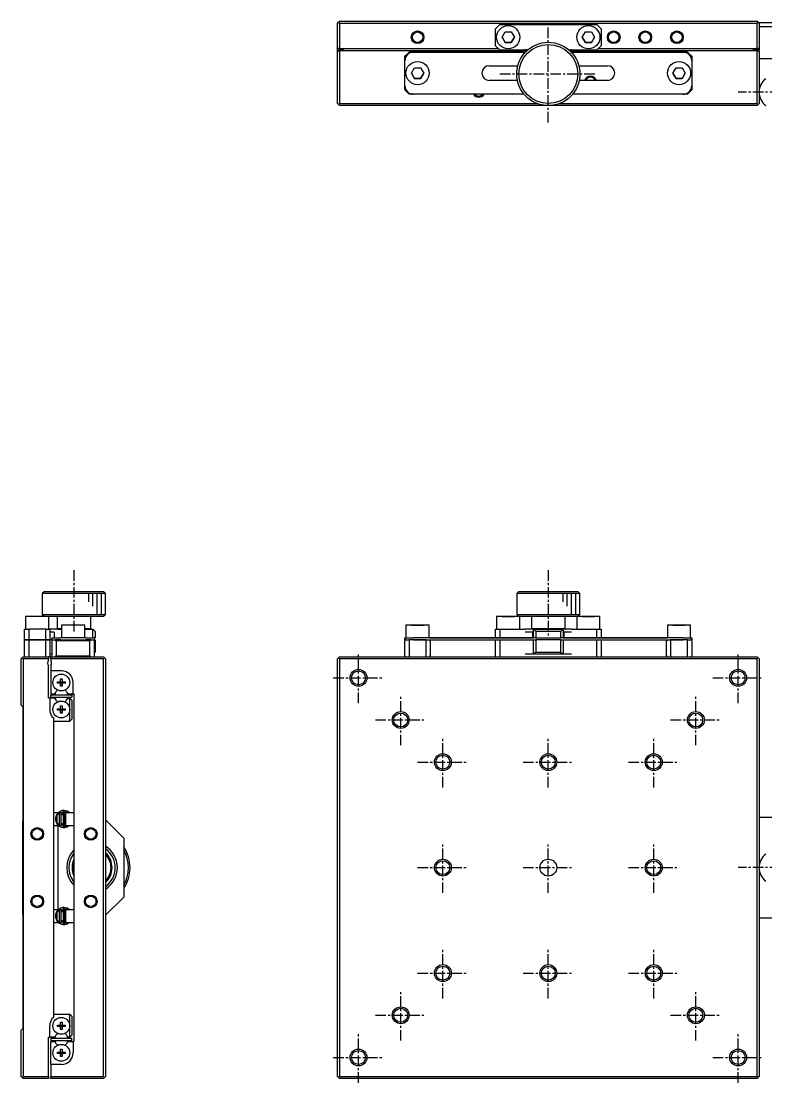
# Model space of a CAD drawing. Extents: x 10 to 360, y 10 to 244.
# Drawn here: x 63.5 to 151.8, y 118.6 to 244.4 of the extents above; entities that cross this region are included whole.
import ezdxf

# ---------------------------------------------------------------- set-up
doc = ezdxf.new("R2010")
doc.units = 0
doc.linetypes.add('CENTER', pattern=[2, 1.25, -0.25, 0.25, -0.25])
doc.layers.get('0').update_dxf_attribs({"linetype": 'CONTINUOUS'})
doc.layers.add('CENTER', color=1, linetype='CENTER')

msp = doc.modelspace()

# ---------------------------------------------------------------- linework, layer by layer
at = {"color": 7, "linetype": 'CONTINUOUS'}
for p, q in [((101.047465, 244.2), (101.172465, 244.325)), ((101.047465, 241.2), (101.047465, 244.2)), ((101.172465, 244.325), (101.297465, 244.45)), ((101.172465, 244.325), (101.297465, 244.2)), ((101.297465, 244.45), (150.797465, 244.45)), ((101.297465, 244.2), (101.297465, 241.2)), ((150.797465, 244.2), (101.297465, 244.2)), ((150.797465, 244.45), (150.922465, 244.325)), ((150.797465, 244.2), (150.922465, 244.325)), ((150.797465, 241.2), (150.797465, 244.2)), ((150.922465, 244.325), (151.047465, 244.2)), ((151.047465, 244.3), (165.797465, 244.3)), ((151.047465, 244.2), (151.047465, 244.3)), ((151.047465, 244.2), (151.047465, 241.2)), ((120.297465, 244.05), (119.797465, 243.55)), ((119.797465, 241.55), (119.797465, 243.55)), ((120.297465, 244.05), (131.797465, 244.05)), ((120.575777, 242.55), (120.936621, 243.175)), ((120.936621, 243.175), (121.658309, 243.175)), ((121.658309, 243.175), (122.019153, 242.55)), ((130.075777, 242.55), (130.436621, 243.175)), ((130.436621, 243.175), (131.158309, 243.175)), ((131.158309, 243.175), (131.519153, 242.55)), ((132.297465, 243.55), (131.797465, 244.05)), ((132.297465, 243.55), (132.297465, 241.55)), ((165.797465, 243.8), (151.047465, 243.8)), ((120.936621, 241.925), (120.575777, 242.55)), ((120.575777, 242.55), (120.936621, 241.925)), ((121.658309, 241.925), (120.936621, 241.925)), ((120.936621, 241.925), (121.658309, 241.925)), ((122.019153, 242.55), (121.658309, 241.925)), ((121.658309, 241.925), (122.019153, 242.55)), ((130.436621, 241.925), (130.075777, 242.55)), ((130.075777, 242.55), (130.436621, 241.925)), ((131.158309, 241.925), (130.436621, 241.925)), ((130.436621, 241.925), (131.158309, 241.925)), ((131.519153, 242.55), (131.158309, 241.925)), ((131.158309, 241.925), (131.519153, 242.55)), ((101.297465, 241.2), (101.047465, 241.2)), ((101.047465, 241.075), (101.047465, 241.2)), ((101.047465, 241.075), (101.747465, 241.075)), ((101.047465, 240.95), (101.047465, 241.075)), ((101.047465, 234.7), (101.047465, 240.95)), ((101.047465, 240.95), (101.297465, 240.95)), ((101.297465, 241.2), (120.147465, 241.2)), ((101.297465, 240.95), (101.297465, 234.7)), ((123.497955, 240.95), (101.297465, 240.95)), ((101.747465, 240.95), (101.747465, 241.075)), ((109.147465, 240.4), (109.047465, 240.3)), ((109.047465, 240.3), (109.147465, 240.4)), ((109.147465, 240.4), (109.547465, 240.8)), ((109.547465, 240.8), (109.147465, 240.4)), ((109.147465, 240.4), (109.147465, 240.23589)), ((109.547465, 240.8), (110.047465, 240.8)), ((110.047465, 240.8), (109.547465, 240.8)), ((110.047465, 240.8), (123.345151, 240.8)), ((111.547465, 240.8), (110.047465, 240.8)), ((123.345151, 240.8), (111.547465, 240.8)), ((119.797465, 241.55), (120.297465, 241.05)), ((120.297465, 241.05), (123.297465, 241.05)), ((150.797465, 240.95), (128.596974, 240.95)), ((128.749779, 240.8), (142.047465, 240.8)), ((140.547465, 240.8), (128.749779, 240.8)), ((128.797465, 241.05), (131.797465, 241.05)), ((131.797465, 241.05), (132.297465, 241.55)), ((131.947465, 241.2), (150.797465, 241.2)), ((142.047465, 240.8), (140.547465, 240.8)), ((142.047465, 240.8), (142.547465, 240.8)), ((142.547465, 240.8), (142.047465, 240.8)), ((142.547465, 240.8), (142.947465, 240.4)), ((142.947465, 240.4), (142.547465, 240.8)), ((142.947465, 240.23589), (142.947465, 240.4)), ((143.047465, 240.3), (142.947465, 240.4)), ((142.947465, 240.4), (143.047465, 240.3)), ((151.047465, 241.075), (150.347465, 241.075)), ((150.347465, 240.95), (150.347465, 241.075)), ((151.047465, 241.2), (150.797465, 241.2)), ((150.797465, 234.7), (150.797465, 240.95)), ((150.797465, 240.95), (151.047465, 240.95)), ((151.047465, 241.2), (151.047465, 241.075)), ((151.047465, 240.95), (151.047465, 241.075)), ((151.047465, 240.95), (151.047465, 234.7)), ((109.047465, 239.8), (109.047465, 240.3)), ((109.047465, 236.8), (109.047465, 239.8)), ((119.047465, 239.175), (122.426432, 239.175)), ((129.668497, 239.175), (133.047465, 239.175)), ((143.047465, 240.3), (143.047465, 239.8)), ((143.047465, 239.8), (143.047465, 236.8)), ((151.047465, 240.05), (160.297465, 240.05)), ((109.825777, 238.3), (110.186621, 238.925)), ((110.186621, 237.675), (109.825777, 238.3)), ((109.825777, 238.3), (110.186621, 237.675)), ((110.186621, 238.925), (110.908309, 238.925)), ((110.908309, 238.925), (111.269153, 238.3)), ((111.269153, 238.3), (110.908309, 237.675)), ((110.908309, 237.675), (111.269153, 238.3)), ((140.825777, 238.3), (141.186621, 238.925)), ((141.186621, 237.675), (140.825777, 238.3)), ((140.825777, 238.3), (141.186621, 237.675)), ((141.186621, 238.925), (141.908309, 238.925)), ((141.908309, 238.925), (142.269153, 238.3)), ((142.269153, 238.3), (141.908309, 237.675)), ((141.908309, 237.675), (142.269153, 238.3)), ((109.047465, 236.3), (109.047465, 236.8)), ((110.908309, 237.675), (110.186621, 237.675)), ((110.186621, 237.675), (110.908309, 237.675)), ((122.378422, 237.425), (119.047465, 237.425)), ((122.378422, 237.425), (119.047465, 237.425)), ((133.047465, 237.425), (129.716508, 237.425)), ((133.047465, 237.425), (129.716508, 237.425)), ((141.908309, 237.675), (141.186621, 237.675)), ((141.186621, 237.675), (141.908309, 237.675)), ((143.047465, 236.8), (143.047465, 236.3)), ((109.147465, 236.2), (109.047465, 236.3)), ((109.147465, 236.36411), (109.147465, 236.2)), ((109.147465, 236.2), (109.547465, 235.8)), ((110.047465, 235.8), (109.547465, 235.8)), ((123.166059, 235.8), (110.047465, 235.8)), ((142.047465, 235.8), (128.928871, 235.8)), ((142.547465, 235.8), (142.047465, 235.8)), ((142.547465, 235.8), (142.947465, 236.2)), ((142.947465, 236.2), (142.947465, 236.36411)), ((143.047465, 236.3), (142.947465, 236.2)), ((101.172465, 234.575), (101.047465, 234.7)), ((101.297465, 234.7), (101.172465, 234.575)), ((101.297465, 234.45), (101.172465, 234.575)), ((101.297465, 234.7), (124.701174, 234.7)), ((126.047465, 234.45), (101.297465, 234.45)), ((150.797465, 234.45), (126.047465, 234.45)), ((127.393756, 234.7), (150.797465, 234.7)), ((150.922465, 234.575), (150.797465, 234.7)), ((150.922465, 234.575), (150.797465, 234.45)), ((151.047465, 234.7), (150.922465, 234.575)), ((66.3, 176.875), (66.05, 176.625)), ((66.05, 176.625), (66.05, 174.125)), ((73.549782, 176.625), (66.05, 176.625)), ((66.3, 176.875), (73.299796, 176.875)), ((73.55, 176.625), (73.3, 176.875)), ((73.55, 174.125), (73.55, 176.625)), ((122.547465, 176.875), (122.297465, 176.625)), ((126.006991, 176.625), (122.297465, 176.625)), ((122.297465, 176.625), (122.297465, 174.125)), ((122.547465, 176.875), (126.009689, 176.875)), ((129.797465, 176.625), (126.006991, 176.625)), ((126.009689, 176.875), (129.547465, 176.875)), ((129.797465, 176.625), (129.547465, 176.875)), ((129.797465, 174.125), (129.797465, 176.625)), ((66.825, 173.875), (64.075, 173.875)), ((64.075, 173.875), (64.075, 172.375)), ((66.05, 174.125), (73.55, 174.125)), ((66.05, 174.125), (66.3, 173.875)), ((73.3, 173.875), (66.825, 173.875)), ((67.8, 173.875), (66.825, 173.875)), ((66.825, 172.375), (66.825, 173.875)), ((71.8, 173.875), (67.8, 173.875)), ((71.8, 173.875), (67.8, 173.875)), ((67.8, 173.875), (67.8, 172.475)), ((73.3, 173.875), (71.8, 173.875)), ((71.8, 172.475), (71.8, 173.875)), ((73.3, 173.875), (73.55, 174.125)), ((121.297465, 173.875), (119.922465, 173.875)), ((122.547465, 173.875), (119.922465, 173.875)), ((119.922465, 173.875), (119.922465, 172.375)), ((120.936621, 173.875), (120.575777, 173.875)), ((120.575777, 173.875), (120.936621, 173.875)), ((121.658309, 173.875), (120.936621, 173.875)), ((120.936621, 173.875), (121.658309, 173.875)), ((122.547465, 173.875), (121.297465, 173.875)), ((122.019153, 173.875), (121.658309, 173.875)), ((121.658309, 173.875), (122.019153, 173.875)), ((122.297465, 174.125), (129.797465, 174.125)), ((122.297465, 174.125), (122.547465, 173.875)), ((129.547465, 173.875), (122.547465, 173.875)), ((122.672465, 172.375), (122.672465, 173.875)), ((124.047465, 173.875), (124.047465, 172.475)), ((128.047465, 172.475), (128.047465, 173.875)), ((129.422465, 173.875), (129.422465, 172.375)), ((129.547465, 173.875), (129.797465, 174.125)), ((130.797465, 173.875), (129.547465, 173.875)), ((132.172465, 173.875), (129.547465, 173.875)), ((130.436621, 173.875), (130.075777, 173.875)), ((130.075777, 173.875), (130.436621, 173.875)), ((131.158309, 173.875), (130.436621, 173.875)), ((130.436621, 173.875), (131.158309, 173.875)), ((132.172465, 173.875), (130.797465, 173.875)), ((131.519153, 173.875), (131.158309, 173.875)), ((131.158309, 173.875), (131.519153, 173.875)), ((132.172465, 172.375), (132.172465, 173.875)), ((67.8, 172.475), (68.325, 172.475)), ((67.8, 172.475), (67.9, 172.375)), ((71.075, 172.875), (68.325, 172.875)), ((68.325, 172.875), (68.325, 171.375)), ((71.075, 171.375), (71.075, 172.875)), ((71.075, 172.475), (71.8, 172.475)), ((71.7, 172.375), (71.8, 172.475)), ((110.547465, 172.875), (109.172465, 172.875)), ((111.922465, 172.875), (109.172465, 172.875)), ((109.172465, 172.875), (109.172465, 171.375)), ((110.186621, 172.875), (109.825777, 172.875)), ((109.825777, 172.875), (110.186621, 172.875)), ((110.908309, 172.875), (110.186621, 172.875)), ((110.186621, 172.875), (110.908309, 172.875)), ((111.922465, 172.875), (110.547465, 172.875)), ((111.269153, 172.875), (110.908309, 172.875)), ((110.908309, 172.875), (111.269153, 172.875)), ((111.922465, 171.375), (111.922465, 172.875)), ((124.047465, 172.475), (128.047465, 172.475)), ((124.047465, 172.475), (124.147465, 172.375)), ((127.947465, 172.375), (128.047465, 172.475)), ((141.547465, 172.875), (140.172465, 172.875)), ((142.922465, 172.875), (140.172465, 172.875)), ((140.172465, 172.875), (140.172465, 171.375)), ((141.186621, 172.875), (140.825777, 172.875)), ((140.825777, 172.875), (141.186621, 172.875)), ((141.908309, 172.875), (141.186621, 172.875)), ((141.186621, 172.875), (141.908309, 172.875)), ((142.922465, 172.875), (141.547465, 172.875)), ((142.269153, 172.875), (141.908309, 172.875)), ((141.908309, 172.875), (142.269153, 172.875)), ((142.922465, 171.375), (142.922465, 172.875)), ((63.95, 171.125), (63.95, 172.375)), ((63.95, 172.375), (64.45, 172.375)), ((64.45, 171.125), (63.95, 171.125)), ((63.95, 169.125), (63.95, 171.125)), ((63.95, 171.125), (64.45, 171.125)), ((64.45, 172.375), (64.45, 171.125)), ((66.45, 172.375), (64.45, 172.375)), ((64.45, 171.125), (66.45, 171.125)), ((64.45, 171.125), (64.45, 169.125)), ((66.45, 171.125), (64.45, 171.125)), ((66.45, 171.125), (66.45, 172.375)), ((66.45, 172.375), (66.95, 172.375)), ((66.95, 171.125), (66.45, 171.125)), ((66.45, 169.125), (66.45, 171.125)), ((66.45, 171.125), (66.95, 171.125)), ((66.95, 172.375), (66.95, 171.125)), ((67.95, 172.375), (66.95, 172.375)), ((67.45, 172.025), (66.95, 172.025)), ((66.95, 171.125), (66.95, 169.125)), ((67.2, 171.125), (66.95, 171.125)), ((67.2, 171.125), (67.2, 171.375)), ((67.2, 171.375), (68.2, 171.375)), ((67.2, 169.125), (67.2, 171.125)), ((67.2, 171.125), (67.6, 171.125)), ((67.45, 172.025), (67.45, 171.375)), ((67.7, 171.025), (67.6, 171.125)), ((67.6, 171.125), (67.76411, 171.125)), ((67.76411, 171.125), (67.6, 171.125)), ((68.2, 171.125), (67.76411, 171.125)), ((67.95, 172.375), (68.325, 172.375)), ((71.2, 171.375), (68.2, 171.375)), ((68.2, 171.125), (71.2, 171.125)), ((71.075, 172.375), (72.05, 172.375)), ((71.2, 171.375), (72.2, 171.375)), ((71.63589, 171.125), (71.2, 171.125)), ((71.63589, 171.125), (71.8, 171.125)), ((71.8, 171.125), (71.63589, 171.125)), ((71.8, 171.125), (71.7, 171.025)), ((71.8, 171.125), (72.2, 171.125)), ((72.05, 171.375), (72.05, 172.375)), ((72.05, 172.375), (72.3, 172.125)), ((72.3, 171.375), (72.2, 171.375)), ((72.2, 171.375), (72.2, 171.125)), ((72.2, 171.125), (72.2, 169.125)), ((72.2, 171.125), (72.3, 171.125)), ((72.3, 172.125), (72.3, 171.375)), ((72.3, 171.125), (72.3, 169.675)), ((109.047465, 171.125), (109.047465, 171.375)), ((109.047465, 171.375), (110.047465, 171.375)), ((109.047465, 171.375), (109.172465, 171.375)), ((109.147465, 171.125), (109.047465, 171.025)), ((109.047465, 171.025), (109.147465, 171.125)), ((109.147465, 171.125), (109.047465, 171.125)), ((109.147465, 171.125), (109.547465, 171.125)), ((109.547465, 171.125), (109.547465, 169.125)), ((110.047465, 171.125), (109.547465, 171.125)), ((124.447465, 171.375), (110.047465, 171.375)), ((111.547465, 171.125), (110.047465, 171.125)), ((110.047465, 171.125), (111.547465, 171.125)), ((111.547465, 169.125), (111.547465, 171.125)), ((111.547465, 171.125), (124.447465, 171.125)), ((111.922465, 171.375), (124.16349, 171.375)), ((112.047465, 171.025), (111.947465, 171.125)), ((111.947465, 171.125), (112.047465, 171.025)), ((119.047465, 171.375), (118.172465, 171.375)), ((119.047465, 171.375), (118.172465, 171.375)), ((124.297465, 171.375), (119.047465, 171.375)), ((119.047465, 171.375), (124.297465, 171.375)), ((119.797465, 171.375), (119.797465, 172.375)), ((119.797465, 172.375), (120.297465, 172.375)), ((119.797465, 169.125), (119.797465, 171.125)), ((120.297465, 172.375), (120.297465, 171.375)), ((120.297465, 172.375), (123.297465, 172.375)), ((120.297465, 171.125), (120.297465, 169.125)), ((124.147465, 172.375), (123.297465, 172.375)), ((124.16349, 172.025), (123.297465, 172.025)), ((124.297465, 172.375), (124.147465, 172.375)), ((124.16349, 172.025), (124.16349, 171.375)), ((124.297465, 172.375), (125.422465, 172.375)), ((124.297465, 172.375), (124.547465, 172.125)), ((124.297465, 171.375), (124.297465, 172.375)), ((124.297465, 169.425), (124.297465, 171.125)), ((124.547465, 171.375), (124.447465, 171.375)), ((124.447465, 171.125), (124.547465, 171.125)), ((124.547465, 172.125), (124.547465, 171.375)), ((127.547465, 172.125), (124.547465, 172.125)), ((124.547465, 171.375), (127.547465, 171.375)), ((124.547465, 171.125), (124.547465, 169.675)), ((127.547465, 171.125), (124.547465, 171.125)), ((125.422465, 172.375), (126.672465, 172.375)), ((126.672465, 172.375), (127.797465, 172.375)), ((127.797465, 172.375), (127.547465, 172.125)), ((127.547465, 171.375), (127.547465, 172.125)), ((127.647465, 171.375), (127.547465, 171.375)), ((127.547465, 169.675), (127.547465, 171.125)), ((127.547465, 171.125), (127.647465, 171.125)), ((142.047465, 171.375), (127.647465, 171.375)), ((127.647465, 171.125), (140.547465, 171.125)), ((127.947465, 172.375), (127.797465, 172.375)), ((127.797465, 172.375), (127.797465, 171.375)), ((133.047465, 171.375), (127.797465, 171.375)), ((127.797465, 171.375), (133.047465, 171.375)), ((127.797465, 171.125), (127.797465, 169.425)), ((128.797465, 172.025), (127.931439, 172.025)), ((127.931439, 171.375), (127.931439, 172.025)), ((127.931439, 171.375), (140.172465, 171.375)), ((128.797465, 172.375), (127.947442, 172.375)), ((128.797465, 172.375), (131.797465, 172.375)), ((131.797465, 171.375), (131.797465, 172.375)), ((131.797465, 172.375), (132.297465, 172.375)), ((131.797465, 169.125), (131.797465, 171.125)), ((132.297465, 172.375), (132.297465, 171.375)), ((132.297465, 171.125), (132.297465, 169.125)), ((133.922465, 171.375), (133.047465, 171.375)), ((133.922465, 171.375), (133.047465, 171.375)), ((140.147465, 171.125), (140.047465, 171.025)), ((140.047465, 171.025), (140.147465, 171.125)), ((142.047465, 171.125), (140.547465, 171.125)), ((140.547465, 171.125), (140.547465, 169.125)), ((140.547465, 171.125), (142.047465, 171.125)), ((142.047465, 171.375), (143.047465, 171.375)), ((142.547465, 171.125), (142.047465, 171.125)), ((142.547465, 169.125), (142.547465, 171.125)), ((142.547465, 171.125), (142.947465, 171.125)), ((142.922465, 171.375), (143.047465, 171.375)), ((143.047465, 171.025), (142.947465, 171.125)), ((142.947465, 171.125), (143.047465, 171.025)), ((143.047465, 171.125), (142.947465, 171.125)), ((143.047465, 171.375), (143.047465, 171.125)), ((67.7, 171.025), (67.7, 169.225)), ((71.7, 171.025), (67.7, 171.025)), ((71.7, 169.225), (71.7, 171.025)), ((109.047465, 169.225), (109.047465, 171.025)), ((112.047465, 171.025), (112.047465, 169.225)), ((140.047465, 169.225), (140.047465, 171.025)), ((143.047465, 171.025), (143.047465, 169.225)), ((63.675, 169), (63.55, 168.875)), ((63.55, 163.375), (63.55, 168.875)), ((63.675, 169), (63.8, 169.125)), ((63.8, 168.875), (63.675, 169)), ((63.8, 169.125), (66.8, 169.125)), ((63.8, 168.875), (63.8, 119.375)), ((66.8, 168.875), (63.8, 168.875)), ((66.95, 169.125), (66.8, 169.125)), ((66.8, 169.125), (66.8, 168.875)), ((66.8, 168.705719), (66.8, 168.875)), ((67.2, 169.425), (66.95, 169.425)), ((67.05, 169.125), (73.3, 169.125)), ((67.05, 168.875), (67.05, 169.125)), ((67.05, 168.875), (67.05, 168.675)), ((73.3, 168.875), (67.05, 168.875)), ((67.6, 169.125), (67.7, 169.225)), ((67.7, 169.225), (71.7, 169.225)), ((71.7, 169.225), (71.8, 169.125)), ((72.3, 169.675), (72.2, 169.575)), ((73.3, 169.125), (73.425, 169)), ((73.425, 169), (73.3, 168.875)), ((73.3, 119.375), (73.3, 168.875)), ((73.55, 168.875), (73.425, 169)), ((73.55, 168.875), (73.55, 119.375)), ((101.172465, 169), (101.047465, 168.875)), ((101.047465, 119.375), (101.047465, 168.875)), ((101.297465, 169.125), (101.172465, 169)), ((101.297465, 168.875), (101.172465, 169)), ((101.297465, 169.125), (150.797465, 169.125)), ((150.797465, 168.875), (101.297465, 168.875)), ((101.297465, 168.875), (101.297465, 119.375)), ((109.047465, 169.225), (109.147465, 169.125)), ((111.947465, 169.125), (112.047465, 169.225)), ((124.297465, 169.425), (123.297465, 169.425)), ((124.547465, 169.675), (124.297465, 169.425)), ((127.797465, 169.425), (124.297465, 169.425)), ((124.547465, 169.675), (127.547465, 169.675)), ((127.547465, 169.675), (127.797465, 169.425)), ((128.797465, 169.425), (127.797465, 169.425)), ((140.047465, 169.225), (140.147465, 169.125)), ((142.947465, 169.125), (143.047465, 169.225)), ((150.922465, 169), (150.797465, 169.125)), ((150.922465, 169), (150.797465, 168.875)), ((150.797465, 119.375), (150.797465, 168.875)), ((151.047465, 168.875), (150.922465, 169)), ((151.047465, 168.875), (151.047465, 119.375)), ((66.8, 164.225), (66.8, 168.044281)), ((67.05, 168.075), (67.05, 167.45)), ((68.325, 167.45), (67.05, 167.45)), ((67.05, 167.45), (67.05, 164.725)), ((67.856819, 166.165), (68.21, 166.165)), ((67.856819, 165.985), (67.856819, 166.165)), ((68.21, 166.518181), (68.39, 166.518181)), ((68.21, 166.165), (68.21, 166.518181)), ((68.215186, 166.159814), (68.21, 166.165)), ((68.215186, 165.990186), (68.215186, 166.159814)), ((68.215186, 166.159814), (68.384814, 166.159814)), ((68.384814, 166.159814), (68.39, 166.165)), ((68.384814, 166.159814), (68.384814, 165.990186)), ((68.39, 166.518181), (68.39, 166.165)), ((68.39, 166.518181), (68.39, 166.165)), ((68.39, 166.165), (68.743181, 166.165)), ((68.743181, 166.165), (68.743181, 165.985)), ((67.527794, 164.725), (67.612592, 164.871875)), ((68.21, 165.985), (67.856819, 165.985)), ((68.215186, 165.990186), (68.21, 165.985)), ((68.21, 165.631819), (68.21, 165.985)), ((68.39, 165.631819), (68.21, 165.631819)), ((68.384814, 165.990186), (68.215186, 165.990186)), ((68.384814, 165.990186), (68.39, 165.985)), ((68.39, 165.985), (68.39, 165.631819)), ((68.743181, 165.985), (68.39, 165.985)), ((68.39, 165.631819), (68.39, 165.985)), ((68.987408, 164.871875), (69.072206, 164.725)), ((69.7, 164.725), (69.7, 166.075)), ((66.925, 164.225), (66.8, 164.225)), ((66.925, 164.225), (66.925, 162.875)), ((67.527794, 164.225), (66.925, 164.225)), ((67.05, 164.725), (67.527794, 164.725)), ((67.05, 164.625), (69.55, 164.625)), ((67.05, 164.325), (67.05, 164.625)), ((67.05, 164.325), (69.55, 164.325)), ((67.612592, 164.078125), (67.527794, 164.225)), ((69.072206, 164.225), (68.987408, 164.078125)), ((69.072206, 164.725), (69.7, 164.725)), ((69.3, 164.225), (69.072206, 164.225)), ((69.3, 162.875), (69.3, 164.225)), ((69.3, 164.225), (69.55, 163.975)), ((69.55, 164.625), (69.55, 164.325)), ((69.55, 163.975), (69.55, 161.725)), ((69.7, 164.725), (69.8, 164.725)), ((69.8, 164.725), (69.8, 123.525)), ((63.55, 163.375), (63.725, 163.2)), ((63.725, 163.2), (63.725, 125.05)), ((67.856819, 162.965), (68.21, 162.965)), ((67.856819, 162.785), (67.856819, 162.965)), ((68.21, 162.785), (67.856819, 162.785)), ((68.21, 163.318181), (68.39, 163.318181)), ((68.21, 162.965), (68.21, 163.318181)), ((68.215186, 162.959814), (68.21, 162.965)), ((68.215186, 162.790186), (68.21, 162.785)), ((68.21, 162.431819), (68.21, 162.785)), ((68.39, 162.431819), (68.21, 162.431819)), ((68.215186, 162.790186), (68.215186, 162.959814)), ((68.215186, 162.959814), (68.384814, 162.959814)), ((68.384814, 162.790186), (68.215186, 162.790186)), ((68.384814, 162.959814), (68.39, 162.965)), ((68.384814, 162.959814), (68.384814, 162.790186)), ((68.384814, 162.790186), (68.39, 162.785)), ((68.39, 163.318181), (68.39, 162.965)), ((68.39, 163.318181), (68.39, 162.965)), ((68.39, 162.965), (68.743181, 162.965)), ((68.39, 162.785), (68.39, 162.431819)), ((68.743181, 162.785), (68.39, 162.785)), ((68.39, 162.431819), (68.39, 162.785)), ((68.743181, 162.965), (68.743181, 162.785)), ((69.3, 161.475), (69.3, 162.875)), ((67.4, 150.4125), (67.4, 161.835469)), ((67.4, 161.475), (69.3, 161.475)), ((69.55, 161.725), (69.3, 161.475)), ((67.934317, 150.625), (67.4, 150.625)), ((67.4, 149.3375), (67.4, 150.4125)), ((67.618348, 149.92649), (67.617962, 149.878057)), ((67.617962, 149.878057), (67.619929, 149.829672)), ((67.621068, 149.974855), (67.618348, 149.92649)), ((67.619929, 149.829672), (67.624264, 149.781446)), ((67.626106, 150.023038), (67.621068, 149.974855)), ((67.624264, 149.781446), (67.630976, 149.733494)), ((67.633446, 150.070927), (67.626106, 150.023038)), ((67.630976, 149.733494), (67.640032, 149.685923)), ((67.64307, 150.118407), (67.633446, 150.070927)), ((67.654962, 150.165364), (67.64307, 150.118407)), ((67.669105, 150.211685), (67.654962, 150.165364)), ((67.685483, 150.257256), (67.669105, 150.211685)), ((67.704077, 150.301962), (67.685483, 150.257256)), ((67.724857, 150.345697), (67.704077, 150.301962)), ((67.747754, 150.388369), (67.724857, 150.345697)), ((67.772697, 150.429887), (67.747754, 150.388369)), ((67.799616, 150.470162), (67.772697, 150.429887)), ((67.828438, 150.509104), (67.799616, 150.470162)), ((67.8, 150.333258), (68.05, 150.597842)), ((67.8, 149.416742), (67.8, 150.333258)), ((67.859091, 150.546621), (67.828438, 150.509104)), ((67.891504, 150.582625), (67.859091, 150.546621)), ((67.925606, 150.617024), (67.891504, 150.582625)), ((67.961325, 150.64973), (67.925606, 150.617024)), ((67.99859, 150.680652), (67.961325, 150.64973)), ((68.037327, 150.709699), (67.99859, 150.680652)), ((68.077453, 150.736803), (68.037327, 150.709699)), ((68.05, 150.625), (68.05, 150.597842)), ((68.3, 150.625), (68.05, 150.625)), ((68.05, 150.597842), (68.05, 149.152158)), ((68.11886, 150.761917), (68.077453, 150.736803)), ((68.161442, 150.785001), (68.11886, 150.761917)), ((68.205092, 150.806013), (68.161442, 150.785001)), ((68.249702, 150.824909), (68.205092, 150.806013)), ((68.295166, 150.841649), (68.249702, 150.824909)), ((68.341376, 150.856189), (68.295166, 150.841649)), ((68.299913, 150.60271), (68.50488, 150.662648)), ((68.3, 149.125), (68.3, 150.625)), ((68.504908, 150.375), (68.3, 150.375)), ((68.388226, 150.868488), (68.341376, 150.856189)), ((68.4, 150.625), (68.355632, 150.625)), ((68.435608, 150.878503), (68.388226, 150.868488)), ((68.4, 150.375), (68.4, 150.625)), ((68.483415, 150.886193), (68.435608, 150.878503)), ((68.53154, 150.891516), (68.483415, 150.886193)), ((68.504908, 150.783042), (68.504908, 149.008042)), ((68.579873, 150.894463), (68.53154, 150.891516)), ((68.604388, 150.895054), (68.579873, 150.894463)), ((68.983834, 150.825627), (68.627682, 150.895058)), ((69.006482, 150.816749), (68.724866, 150.816212)), ((68.729908, 149.008042), (68.729908, 150.783042)), ((68.729908, 150.48261), (68.79998, 150.602771)), ((68.8, 150.375), (68.729908, 150.375)), ((68.8, 150.625), (68.8, 149.125)), ((69.8, 150.625), (68.8, 150.625)), ((68.933662, 150.628529), (68.931627, 150.625)), ((68.935807, 150.632378), (68.933662, 150.628529)), ((68.938054, 150.636531), (68.935807, 150.632378)), ((68.968338, 150.688138), (68.937031, 150.624991)), ((68.940395, 150.640975), (68.938054, 150.636531)), ((68.94282, 150.645691), (68.940395, 150.640975)), ((68.94532, 150.650662), (68.94282, 150.645691)), ((68.947885, 150.655869), (68.94532, 150.650662)), ((68.950507, 150.661292), (68.947885, 150.655869)), ((68.953175, 150.666912), (68.950507, 150.661292)), ((68.955879, 150.672706), (68.953175, 150.666912)), ((68.958609, 150.678653), (68.955879, 150.672706)), ((68.961355, 150.68473), (68.958609, 150.678653)), ((68.965866, 150.694923), (68.961355, 150.68473)), ((68.969106, 150.702403), (68.965866, 150.694923)), ((69.010342, 150.814832), (68.968338, 150.688138)), ((68.972311, 150.70994), (68.969106, 150.702403)), ((68.975466, 150.717494), (68.972311, 150.70994)), ((68.978554, 150.725024), (68.975466, 150.717494)), ((68.981557, 150.732492), (68.978554, 150.725024)), ((68.98446, 150.739856), (68.981557, 150.732492)), ((69.011214, 150.814383), (68.983834, 150.825627)), ((68.987248, 150.747079), (68.98446, 150.739856)), ((68.989906, 150.754121), (68.987248, 150.747079)), ((68.99242, 150.760946), (68.989906, 150.754121)), ((68.994776, 150.767517), (68.99242, 150.760946)), ((68.996962, 150.773799), (68.994776, 150.767517)), ((68.998967, 150.77976), (68.996962, 150.773799)), ((69.000779, 150.785367), (68.998967, 150.77976)), ((69.002389, 150.79059), (69.000779, 150.785367)), ((69.003789, 150.795403), (69.002389, 150.79059)), ((69.004971, 150.799779), (69.003789, 150.795403)), ((69.005928, 150.803695), (69.004971, 150.799779)), ((69.006657, 150.807131), (69.005928, 150.803695)), ((69.006129, 150.816822), (69.006793, 150.816535)), ((69.007152, 150.810068), (69.006657, 150.807131)), ((69.006793, 150.816535), (69.007229, 150.815714)), ((69.007412, 150.812491), (69.007152, 150.810068)), ((69.007229, 150.815714), (69.007436, 150.814364)), ((69.007436, 150.814364), (69.007412, 150.812491)), ((69.300515, 150.625178), (69.011214, 150.814383)), ((69.047774, 150.66993), (69.095491, 150.62505)), ((69.134683, 150.625002), (69.120213, 150.632127)), ((75.7, 147.625), (73.55, 149.775)), ((151.047465, 150.125), (160.297465, 150.125)), ((63.725, 149.65), (63.7, 149.625)), ((63.7, 149.625), (63.7, 138.625)), ((67.4, 138.9125), (67.4, 149.3375)), ((67.4, 149.125), (67.981134, 149.125)), ((67.640032, 149.685923), (67.65139, 149.638841)), ((67.65139, 149.638841), (67.665008, 149.592353)), ((67.665008, 149.592353), (67.680843, 149.546568)), ((67.680843, 149.546568), (67.698853, 149.501592)), ((67.698853, 149.501592), (67.718995, 149.457532)), ((67.718995, 149.457532), (67.741227, 149.414495)), ((67.741227, 149.414495), (67.765506, 149.372588)), ((67.765506, 149.372588), (67.79179, 149.331917)), ((67.79179, 149.331917), (67.820037, 149.292591)), ((68.05, 149.152158), (67.8, 149.416742)), ((67.820037, 149.292591), (67.850191, 149.254706)), ((67.850191, 149.254706), (67.882168, 149.218338)), ((67.882168, 149.218338), (67.915877, 149.183559)), ((67.915877, 149.183559), (67.951228, 149.150438)), ((67.95, 139.139775), (67.95, 149.125)), ((67.951228, 149.150438), (67.98813, 149.119049)), ((67.98813, 149.119049), (68.026494, 149.089461)), ((68.026494, 149.089461), (68.066228, 149.061747)), ((68.05, 149.152158), (68.05, 149.125)), ((68.05, 149.125), (68.3, 149.125)), ((68.066228, 149.061747), (68.107244, 149.035977)), ((68.107244, 149.035977), (68.149449, 149.012223)), ((68.149449, 149.012223), (68.192754, 148.990557)), ((68.192754, 148.990557), (68.237069, 148.971048)), ((68.237069, 148.971048), (68.282294, 148.953749)), ((68.282294, 148.953749), (68.328317, 148.938678)), ((68.504876, 149.128594), (68.299935, 149.1882)), ((68.3, 149.375), (68.504908, 149.375)), ((68.328317, 148.938678), (68.375024, 148.925852)), ((68.375024, 148.925852), (68.422302, 148.915288)), ((68.4, 149.151546), (68.4, 149.375)), ((68.422302, 148.915288), (68.470035, 148.907002)), ((68.470035, 148.907002), (68.518111, 148.90101)), ((68.518111, 148.90101), (68.566415, 148.897329)), ((68.566415, 148.897329), (68.604934, 148.896062)), ((68.630163, 148.896035), (68.663253, 148.896966)), ((68.663253, 148.896966), (68.711559, 148.900316)), ((68.711559, 148.900316), (68.754652, 148.905336)), ((68.729908, 149.375), (68.8, 149.375)), ((68.799998, 149.188303), (68.729908, 149.308474)), ((68.800052, 149.14212), (68.729942, 149.128435)), ((68.754652, 148.905336), (68.797483, 148.912255)), ((68.797483, 148.912255), (68.839966, 148.921043)), ((68.8, 149.125), (69.8, 149.125)), ((68.839966, 148.921043), (68.881793, 148.931604)), ((68.881793, 148.931604), (68.922802, 148.943846)), ((68.922802, 148.943846), (68.96222, 148.957434)), ((68.96222, 148.957434), (69.000735, 148.972506)), ((68.97879, 148.963959), (68.979501, 148.964193)), ((68.979501, 148.964193), (68.980143, 148.964406)), ((68.980143, 148.964406), (68.980703, 148.964593)), ((68.980703, 148.964593), (68.981741, 148.964943)), ((68.981741, 148.964943), (68.982363, 148.965154)), ((68.982363, 148.965154), (68.983296, 148.965472)), ((68.983296, 148.965472), (68.984153, 148.965768)), ((68.984153, 148.965768), (68.984841, 148.966007)), ((68.984841, 148.966007), (68.985543, 148.966252)), ((68.985543, 148.966252), (68.986465, 148.966577)), ((68.986465, 148.966577), (68.987107, 148.966805)), ((68.987107, 148.966805), (68.987878, 148.96708)), ((68.987878, 148.96708), (68.988528, 148.967314)), ((68.988528, 148.967314), (69.006482, 148.974336)), ((69.000735, 148.972506), (69.038293, 148.988998)), ((69.006129, 148.974262), (69.00601, 148.974547)), ((69.006482, 148.974336), (69.006129, 148.974262)), ((69.006293, 148.974601), (69.016892, 148.97915)), ((69.038293, 148.988998), (69.074848, 149.006844)), ((69.074848, 149.006844), (69.115112, 149.028691)), ((69.115112, 149.028691), (69.153959, 149.052119)), ((69.153959, 149.052119), (69.191333, 149.077042)), ((69.191333, 149.077042), (69.227181, 149.103377)), ((69.227181, 149.103377), (69.254124, 149.124893)), ((75.7, 147.625), (75.7, 140.625)), ((73.55, 138.475), (75.7, 140.625)), ((63.7, 138.625), (63.725, 138.6)), ((67.934317, 139.125), (67.4, 139.125)), ((67.4, 137.8375), (67.4, 138.9125)), ((67.618348, 138.42649), (67.617962, 138.378057)), ((67.621068, 138.474855), (67.618348, 138.42649)), ((67.626106, 138.523038), (67.621068, 138.474855)), ((67.633446, 138.570927), (67.626106, 138.523038)), ((67.64307, 138.618407), (67.633446, 138.570927)), ((67.654962, 138.665364), (67.64307, 138.618407)), ((67.669105, 138.711685), (67.654962, 138.665364)), ((67.685483, 138.757256), (67.669105, 138.711685)), ((67.704077, 138.801962), (67.685483, 138.757256)), ((67.724857, 138.845697), (67.704077, 138.801962)), ((67.747754, 138.888369), (67.724857, 138.845697)), ((67.772697, 138.929887), (67.747754, 138.888369)), ((67.799616, 138.970162), (67.772697, 138.929887)), ((67.828438, 139.009104), (67.799616, 138.970162)), ((67.8, 138.833258), (68.05, 139.097842)), ((67.8, 137.916742), (67.8, 138.833258)), ((67.859091, 139.046621), (67.828438, 139.009104)), ((67.891504, 139.082625), (67.859091, 139.046621)), ((67.925606, 139.117024), (67.891504, 139.082625)), ((67.961325, 139.14973), (67.925606, 139.117024)), ((67.99859, 139.180652), (67.961325, 139.14973)), ((68.037327, 139.209699), (67.99859, 139.180652)), ((68.077453, 139.236803), (68.037327, 139.209699)), ((68.05, 139.125), (68.05, 139.097842)), ((68.3, 139.125), (68.05, 139.125)), ((68.05, 139.097842), (68.05, 137.652158)), ((68.11886, 139.261917), (68.077453, 139.236803)), ((68.161442, 139.285001), (68.11886, 139.261917)), ((68.205092, 139.306013), (68.161442, 139.285001)), ((68.249702, 139.324909), (68.205092, 139.306013)), ((68.295166, 139.341649), (68.249702, 139.324909)), ((68.341376, 139.356189), (68.295166, 139.341649)), ((68.299913, 139.10271), (68.50488, 139.162648)), ((68.3, 137.625), (68.3, 139.125)), ((68.504908, 138.875), (68.3, 138.875)), ((68.388226, 139.368488), (68.341376, 139.356189)), ((68.4, 139.125), (68.355632, 139.125)), ((68.435608, 139.378503), (68.388226, 139.368488)), ((68.4, 138.875), (68.4, 139.125)), ((68.483415, 139.386193), (68.435608, 139.378503)), ((68.53154, 139.391516), (68.483415, 139.386193)), ((68.504908, 139.283042), (68.504908, 137.508042)), ((68.579873, 139.394463), (68.53154, 139.391516)), ((68.604388, 139.395054), (68.579873, 139.394463)), ((68.983834, 139.325627), (68.627682, 139.395058)), ((69.006482, 139.316749), (68.724866, 139.316212)), ((68.729908, 137.508042), (68.729908, 139.283042)), ((68.729908, 138.98261), (68.79998, 139.102771)), ((68.8, 138.875), (68.729908, 138.875)), ((68.8, 139.125), (68.8, 137.625)), ((69.8, 139.125), (68.8, 139.125)), ((68.933662, 139.128529), (68.931627, 139.125)), ((68.935807, 139.132378), (68.933662, 139.128529)), ((68.938054, 139.136531), (68.935807, 139.132378)), ((68.968338, 139.188138), (68.937031, 139.124991)), ((68.940395, 139.140975), (68.938054, 139.136531)), ((68.94282, 139.145691), (68.940395, 139.140975)), ((68.94532, 139.150662), (68.94282, 139.145691)), ((68.947885, 139.155869), (68.94532, 139.150662)), ((68.950507, 139.161292), (68.947885, 139.155869)), ((68.953175, 139.166912), (68.950507, 139.161292)), ((68.955879, 139.172706), (68.953175, 139.166912)), ((68.958609, 139.178653), (68.955879, 139.172706)), ((68.961355, 139.18473), (68.958609, 139.178653)), ((68.965866, 139.194923), (68.961355, 139.18473)), ((68.969106, 139.202403), (68.965866, 139.194923)), ((69.010342, 139.314832), (68.968338, 139.188138)), ((68.972311, 139.20994), (68.969106, 139.202403)), ((68.975466, 139.217494), (68.972311, 139.20994)), ((68.978554, 139.225024), (68.975466, 139.217494)), ((68.981557, 139.232492), (68.978554, 139.225024)), ((68.98446, 139.239856), (68.981557, 139.232492)), ((69.300515, 139.125178), (68.983834, 139.325627)), ((68.987248, 139.247079), (68.98446, 139.239856)), ((68.989906, 139.254121), (68.987248, 139.247079)), ((68.99242, 139.260946), (68.989906, 139.254121)), ((68.994776, 139.267517), (68.99242, 139.260946)), ((68.996962, 139.273799), (68.994776, 139.267517)), ((68.998967, 139.27976), (68.996962, 139.273799)), ((69.000779, 139.285367), (68.998967, 139.27976)), ((69.002389, 139.29059), (69.000779, 139.285367)), ((69.003789, 139.295403), (69.002389, 139.29059)), ((69.004971, 139.299779), (69.003789, 139.295403)), ((69.005928, 139.303695), (69.004971, 139.299779)), ((69.006657, 139.307131), (69.005928, 139.303695)), ((69.006129, 139.316822), (69.006793, 139.316535)), ((69.007152, 139.310068), (69.006657, 139.307131)), ((69.006793, 139.316535), (69.007229, 139.315714)), ((69.007412, 139.312491), (69.007152, 139.310068)), ((69.007229, 139.315714), (69.007436, 139.314364)), ((69.007436, 139.314364), (69.007412, 139.312491)), ((69.047774, 139.16993), (69.095491, 139.12505)), ((69.134683, 139.125002), (69.120213, 139.132127)), ((67.4, 126.414531), (67.4, 137.8375)), ((67.4, 137.625), (67.981134, 137.625)), ((67.617962, 138.378057), (67.619929, 138.329672)), ((67.619929, 138.329672), (67.624264, 138.281446)), ((67.624264, 138.281446), (67.630976, 138.233494)), ((67.630976, 138.233494), (67.640032, 138.185923)), ((67.640032, 138.185923), (67.65139, 138.138841)), ((67.65139, 138.138841), (67.665008, 138.092353)), ((67.665008, 138.092353), (67.680843, 138.046568)), ((67.680843, 138.046568), (67.698853, 138.001592)), ((67.698853, 138.001592), (67.718995, 137.957532)), ((67.718995, 137.957532), (67.741227, 137.914495)), ((67.741227, 137.914495), (67.765506, 137.872588)), ((67.765506, 137.872588), (67.79179, 137.831917)), ((67.79179, 137.831917), (67.820037, 137.792591)), ((68.05, 137.652158), (67.8, 137.916742)), ((67.820037, 137.792591), (67.850191, 137.754706)), ((67.850191, 137.754706), (67.882168, 137.718338)), ((67.882168, 137.718338), (67.915877, 137.683559)), ((67.915877, 137.683559), (67.951228, 137.650438)), ((67.951228, 137.650438), (67.98813, 137.619049)), ((67.98813, 137.619049), (68.026494, 137.589461)), ((68.026494, 137.589461), (68.066228, 137.561747)), ((68.05, 137.652158), (68.05, 137.625)), ((68.05, 137.625), (68.3, 137.625)), ((68.066228, 137.561747), (68.107244, 137.535977)), ((68.107244, 137.535977), (68.149449, 137.512223)), ((68.149449, 137.512223), (68.192754, 137.490557)), ((68.192754, 137.490557), (68.237069, 137.471048)), ((68.237069, 137.471048), (68.282294, 137.453749)), ((68.282294, 137.453749), (68.328317, 137.438678)), ((68.504876, 137.628594), (68.299935, 137.6882)), ((68.3, 137.875), (68.504908, 137.875)), ((68.328317, 137.438678), (68.375024, 137.425852)), ((68.375024, 137.425852), (68.422302, 137.415288)), ((68.4, 137.651546), (68.4, 137.875)), ((68.422302, 137.415288), (68.470035, 137.407002)), ((68.470035, 137.407002), (68.518111, 137.40101)), ((68.518111, 137.40101), (68.566415, 137.397329)), ((68.566415, 137.397329), (68.604934, 137.396062)), ((68.630163, 137.396035), (68.663253, 137.396966)), ((68.663253, 137.396966), (68.711559, 137.400316)), ((68.711559, 137.400316), (68.754652, 137.405336)), ((68.729908, 137.875), (68.8, 137.875)), ((68.799998, 137.688303), (68.729908, 137.808474)), ((68.800052, 137.64212), (68.729942, 137.628435)), ((68.754652, 137.405336), (68.797483, 137.412255)), ((68.797483, 137.412255), (68.839966, 137.421043)), ((68.8, 137.625), (69.8, 137.625)), ((68.839966, 137.421043), (68.881793, 137.431604)), ((68.881793, 137.431604), (68.922802, 137.443846)), ((68.922802, 137.443846), (68.96222, 137.457434)), ((68.96222, 137.457434), (69.000735, 137.472506)), ((68.97879, 137.463959), (68.979501, 137.464193)), ((68.979501, 137.464193), (68.980143, 137.464406)), ((68.980143, 137.464406), (68.980703, 137.464593)), ((68.980703, 137.464593), (68.981741, 137.464943)), ((68.981741, 137.464943), (68.982363, 137.465154)), ((68.982363, 137.465154), (68.983296, 137.465472)), ((68.983296, 137.465472), (68.984153, 137.465768)), ((68.984153, 137.465768), (68.984841, 137.466007)), ((68.984841, 137.466007), (68.985543, 137.466252)), ((68.985543, 137.466252), (68.986465, 137.466577)), ((68.986465, 137.466577), (68.987107, 137.466805)), ((68.987107, 137.466805), (68.987878, 137.46708)), ((68.987878, 137.46708), (68.988528, 137.467314)), ((68.988528, 137.467314), (69.006482, 137.474336)), ((69.000735, 137.472506), (69.038293, 137.488998)), ((69.006129, 137.474262), (69.00601, 137.474547)), ((69.006482, 137.474336), (69.006129, 137.474262)), ((69.006293, 137.474601), (69.016892, 137.47915)), ((69.038293, 137.488998), (69.074848, 137.506844)), ((69.074848, 137.506844), (69.115112, 137.528691)), ((69.115112, 137.528691), (69.153959, 137.552119)), ((69.153959, 137.552119), (69.191333, 137.577042)), ((69.191333, 137.577042), (69.227181, 137.603377)), ((69.227181, 137.603377), (69.254124, 137.624893)), ((160.297465, 138.125), (151.047465, 138.125)), ((67.4, 126.775), (69.3, 126.775)), ((69.3, 125.375), (69.3, 126.775)), ((69.3, 126.775), (69.55, 126.525)), ((69.55, 126.525), (69.55, 124.275)), ((63.725, 125.05), (63.55, 124.875)), ((63.55, 119.375), (63.55, 124.875)), ((66.925, 124.025), (66.925, 125.375)), ((67.856819, 125.465), (68.21, 125.465)), ((67.856819, 125.285), (67.856819, 125.465)), ((68.21, 125.285), (67.856819, 125.285)), ((68.21, 125.818181), (68.39, 125.818181)), ((68.21, 125.465), (68.21, 125.818181)), ((68.215186, 125.459814), (68.21, 125.465)), ((68.215186, 125.290186), (68.21, 125.285)), ((68.21, 124.931819), (68.21, 125.285)), ((68.39, 124.931819), (68.21, 124.931819)), ((68.215186, 125.290186), (68.215186, 125.459814)), ((68.215186, 125.459814), (68.384814, 125.459814)), ((68.384814, 125.290186), (68.215186, 125.290186)), ((68.384814, 125.459814), (68.39, 125.465)), ((68.384814, 125.459814), (68.384814, 125.290186)), ((68.384814, 125.290186), (68.39, 125.285)), ((68.39, 125.818181), (68.39, 125.465)), ((68.39, 125.818181), (68.39, 125.465)), ((68.39, 125.465), (68.743181, 125.465)), ((68.39, 125.285), (68.39, 124.931819)), ((68.743181, 125.285), (68.39, 125.285)), ((68.39, 124.931819), (68.39, 125.285)), ((68.743181, 125.465), (68.743181, 125.285)), ((69.3, 124.025), (69.3, 125.375)), ((66.8, 124.025), (66.925, 124.025)), ((66.8, 119.375), (66.8, 124.025)), ((67.527794, 124.025), (66.925, 124.025)), ((67.05, 123.925), (69.55, 123.925)), ((67.05, 123.925), (67.05, 123.625)), ((67.05, 123.625), (69.55, 123.625)), ((67.05, 123.525), (67.527794, 123.525)), ((67.05, 120.8), (67.05, 123.525)), ((67.612592, 124.171875), (67.527794, 124.025)), ((67.527794, 123.525), (67.612592, 123.378125)), ((69.072206, 124.025), (68.987408, 124.171875)), ((68.987408, 123.378125), (69.072206, 123.525)), ((69.3, 124.025), (69.072206, 124.025)), ((69.072206, 123.525), (69.7, 123.525)), ((69.55, 124.275), (69.3, 124.025)), ((69.55, 123.625), (69.55, 123.925)), ((69.7, 123.525), (69.7, 122.175)), ((69.8, 123.525), (69.7, 123.525)), ((67.856819, 122.265), (68.21, 122.265)), ((67.856819, 122.085), (67.856819, 122.265)), ((68.21, 122.085), (67.856819, 122.085)), ((68.21, 122.618181), (68.39, 122.618181)), ((68.21, 122.265), (68.21, 122.618181)), ((68.215186, 122.259814), (68.21, 122.265)), ((68.215186, 122.090186), (68.21, 122.085)), ((68.21, 121.731819), (68.21, 122.085)), ((68.215186, 122.090186), (68.215186, 122.259814)), ((68.215186, 122.259814), (68.384814, 122.259814)), ((68.384814, 122.090186), (68.215186, 122.090186)), ((68.384814, 122.259814), (68.39, 122.265)), ((68.384814, 122.259814), (68.384814, 122.090186)), ((68.384814, 122.090186), (68.39, 122.085)), ((68.39, 122.618181), (68.39, 122.265)), ((68.39, 122.618181), (68.39, 122.265)), ((68.39, 122.265), (68.743181, 122.265)), ((68.39, 122.085), (68.39, 121.731819)), ((68.743181, 122.085), (68.39, 122.085)), ((68.39, 121.731819), (68.39, 122.085)), ((68.743181, 122.265), (68.743181, 122.085)), ((67.05, 120.8), (67.05, 119.375)), ((68.325, 120.8), (67.05, 120.8)), ((68.39, 121.731819), (68.21, 121.731819)), ((63.55, 119.375), (63.675, 119.25)), ((63.675, 119.25), (63.8, 119.375)), ((63.8, 119.125), (63.675, 119.25)), ((63.8, 119.375), (66.8, 119.375)), ((66.8, 119.125), (63.8, 119.125)), ((66.8, 119.375), (66.8, 119.125)), ((67.05, 119.375), (73.3, 119.375)), ((67.05, 119.125), (67.05, 119.375)), ((73.3, 119.125), (67.05, 119.125)), ((73.3, 119.375), (73.425, 119.25)), ((73.425, 119.25), (73.3, 119.125)), ((73.55, 119.375), (73.425, 119.25)), ((101.047465, 119.375), (101.172465, 119.25)), ((101.297465, 119.375), (101.172465, 119.25)), ((101.172465, 119.25), (101.297465, 119.125)), ((101.297465, 119.375), (150.797465, 119.375)), ((150.797465, 119.125), (101.297465, 119.125)), ((150.922465, 119.25), (150.797465, 119.375)), ((150.797465, 119.125), (150.922465, 119.25)), ((150.922465, 119.25), (151.047465, 119.375))]:
    msp.add_line(p, q, dxfattribs=at)
at = {"color": 3, "linetype": 'CONTINUOUS'}
for p, q in [((71.55, 175.625), (71.55, 176.625)), ((72.05, 175.125), (72.05, 176.625)), ((72.55, 174.125), (72.55, 176.625)), ((73.05, 174.125), (73.05, 176.625)), ((127.797465, 175.625), (127.797465, 176.625)), ((128.297465, 175.125), (128.297465, 176.625)), ((128.797465, 174.125), (128.797465, 176.625)), ((129.297465, 174.125), (129.297465, 176.625))]:
    msp.add_line(p, q, dxfattribs=at)
for centre, radius in [((110.547465, 242.55), 0.75), ((133.797465, 242.55), 0.75), ((137.547465, 242.55), 0.75), ((141.297465, 242.55), 0.75), ((103.547465, 166.625), 1), ((148.547465, 166.625), 1), ((108.547465, 161.625), 1), ((143.547465, 161.625), 1), ((113.547465, 156.625), 1), ((126.047465, 156.625), 1), ((138.547465, 156.625), 1), ((65.45, 148.125), 0.75), ((71.8, 148.125), 0.75), ((113.547465, 144.125), 1), ((138.547465, 144.125), 1), ((65.45, 140.125), 0.75), ((71.8, 140.125), 0.75), ((113.547465, 131.625), 1), ((126.047465, 131.625), 1), ((138.547465, 131.625), 1), ((108.547465, 126.625), 1), ((143.547465, 126.625), 1), ((103.547465, 121.625), 1), ((148.547465, 121.625), 1)]:
    msp.add_circle(centre, radius, dxfattribs=at)
at = {"color": 7, "linetype": 'CONTINUOUS'}
for centre, radius in [((110.547465, 242.55), 0.625), ((121.297465, 242.55), 1.375), ((130.797465, 242.55), 1.375), ((133.797465, 242.55), 0.625), ((137.547465, 242.55), 0.625), ((141.297465, 242.55), 0.625), ((126.047465, 238.2), 3.75), ((126.047465, 238.2), 3.5), ((110.547465, 238.3), 1.375), ((141.547465, 238.3), 1.375), ((103.547465, 166.625), 0.825), ((148.547465, 166.625), 0.825), ((68.3, 166.075), 1), ((68.3, 162.875), 1), ((108.547465, 161.625), 0.825), ((143.547465, 161.625), 0.825), ((113.547465, 156.625), 0.825), ((126.047465, 156.625), 0.825), ((138.547465, 156.625), 0.825), ((65.45, 148.125), 0.625), ((71.8, 148.125), 0.625), ((113.547465, 144.125), 0.825), ((126.047465, 144.125), 1), ((138.547465, 144.125), 0.825), ((65.45, 140.125), 0.625), ((71.8, 140.125), 0.625), ((113.547465, 131.625), 0.825), ((126.047465, 131.625), 0.825), ((138.547465, 131.625), 0.825), ((108.547465, 126.625), 0.825), ((143.547465, 126.625), 0.825), ((68.3, 125.375), 1), ((68.3, 122.175), 1), ((103.547465, 121.625), 0.825), ((148.547465, 121.625), 0.825)]:
    msp.add_circle(centre, radius, dxfattribs=at)
for centre, radius, start, end in [((110.047465, 239.8), 1, 90, 180), ((123.297465, 240.05), 1, 74.334976, 90), ((128.797465, 240.05), 1, 90, 105.665024), ((142.047465, 239.8), 1, 0, 90), ((119.047465, 238.3), 0.875, 90, 270), ((133.047465, 238.3), 0.875, 270, 90), ((131.047465, 237.2), 0.625, 21.100196, 158.899804), ((110.047465, 236.8), 1, 180, 270), ((142.047465, 236.8), 1, 270, 0), ((153.047543, 236.05), 2, 127.462651, 180), ((117.797465, 236.2), 0.625, 219.79182, 320.20818), ((153.047543, 236.05), 2, 180, 232.537349), ((67.175, 168.375), 0.5, 138.590378, 221.409622), ((66.65, 168.375), 0.5, 323.130102, 36.869898), ((68.325, 166.075), 1.375, 0, 90), ((68.3, 164.474999), 0.79375, 149.999969, 169.10691), ((68.3, 164.475), 0.79375, 135, 150), ((68.3575, 164.417595), 0.875, 121.886504, 135.004406), ((68.3, 164.474999), 0.79375, 120.433182, 134.999974), ((68.3, 164.474999), 0.79375, 45.000026, 59.566818), ((68.2425, 164.417595), 0.875, 44.995594, 58.113496), ((68.3, 164.475), 0.79375, 30, 45), ((68.3, 164.474999), 0.79375, 10.89309, 30), ((68.3, 164.474999), 0.79375, 190.893016, 209.999969), ((68.3, 164.475), 0.79375, 210, 225), ((68.3575, 164.532405), 0.875, 224.995594, 238.113496), ((68.3, 164.474999), 0.79375, 224.999974, 239.566737), ((68.3, 164.474999), 0.79375, 300.433263, 315.000026), ((68.2425, 164.532405), 0.875, 301.886504, 315.004406), ((68.3, 164.475), 0.79375, 315, 330), ((68.3, 164.474999), 0.79375, 330.000031, 349.106984), ((68.3, 162.875), 1.375, 180, 229.114807), ((68.617408, 150.783042), 0.1125, 0, 180), ((68.617408, 149.008042), 0.1125, 180, 0), ((71.95, 144.125), 3, 135.779956, 224.220044), ((71.95, 144.125), 3, 302.230953, 57.769047), ((71.95, 144.125), 2.75, 305.578526, 54.421474), ((71.95, 144.125), 4.5, 0, 33.55731), ((71.95, 144.125), 4.3, 330.702781, 29.297219), ((71.95, 144.125), 2.75, 141.427349, 218.572651), ((71.95, 144.125), 2.375, 154.858749, 205.141251), ((71.95, 144.125), 2.25, 162.85379, 197.14621), ((71.95, 144.125), 2.375, 0, 47.647945), ((71.95, 144.125), 2.25, 0, 44.67461), ((153.047543, 144.125), 2, 127.462651, 232.537349), ((71.95, 144.125), 2.375, 312.352055, 0), ((71.95, 144.125), 2.25, 315.32539, 0), ((71.95, 144.125), 4.5, 326.44269, 0), ((68.617408, 139.283042), 0.1125, 0, 180), ((68.617408, 137.508042), 0.1125, 180, 0), ((68.3, 125.375), 1.375, 130.885193, 180), ((68.3, 123.775), 0.79375, 150.000031, 169.106984), ((68.3, 123.775), 0.79375, 190.89309, 210), ((68.3, 123.775), 0.79375, 135, 150), ((68.3, 123.775), 0.79375, 210, 225), ((68.3575, 123.717595), 0.875, 121.886504, 135.004406), ((68.3, 123.775), 0.79375, 120.433263, 135.000026), ((68.3, 123.775), 0.79375, 44.999974, 59.566737), ((68.2425, 123.717595), 0.875, 44.995594, 58.113496), ((68.3, 123.775), 0.79375, 30, 45), ((68.3, 123.775), 0.79375, 315, 330), ((68.3, 123.775), 0.79375, 10.893016, 30), ((68.3, 123.775), 0.79375, 330, 349.10691), ((68.3575, 123.832405), 0.875, 224.995594, 238.113496), ((68.3, 123.775), 0.79375, 225.000026, 239.566818), ((68.325, 122.175), 1.375, 270, 0), ((68.3, 123.775), 0.79375, 300.433182, 314.999974), ((68.2425, 123.832405), 0.875, 301.886504, 315.004406)]:
    msp.add_arc(centre, radius, start, end, dxfattribs=at)
at = {"color": 3, "linetype": 'CONTINUOUS'}
for centre, radius, start, end in [((131.047465, 237.2), 0.75, 90, 162.542397), ((131.047465, 237.2), 0.75, 17.457603, 90), ((123.047465, 237.2), 0.75, 155.984793, 162.542397), ((117.797465, 236.2), 0.75, 212.230953, 327.769047), ((71.95, 144.125), 2.375, 154.858749, 205.141251), ((71.95, 144.125), 2.25, 162.85379, 197.14621), ((71.95, 144.125), 2.375, 0, 47.647945), ((71.95, 144.125), 2.25, 0, 44.67461), ((71.95, 144.125), 2.25, 315.32539, 0), ((71.95, 144.125), 2.375, 312.352055, 0)]:
    msp.add_arc(centre, radius, start, end, dxfattribs=at)
at = {"layer": 'CENTER', "color": 1, "linetype": 'CENTER'}
for p, q in [((126.047465, 232.45), (126.047465, 243.95)), ((120.297465, 238.2), (131.797465, 238.2)), ((201.547465, 236.05), (148.547543, 236.05)), ((69.8, 179.375), (69.8, 171.875)), ((126.047465, 179.375), (126.047465, 171.375)), ((103.547465, 163.625), (103.547465, 169.625)), ((148.547465, 163.625), (148.547465, 169.625)), ((100.547465, 166.625), (106.547465, 166.625)), ((145.547465, 166.625), (151.547465, 166.625)), ((108.547465, 158.625), (108.547465, 164.625)), ((143.547465, 158.625), (143.547465, 164.625)), ((105.547465, 161.625), (111.547465, 161.625)), ((140.547465, 161.625), (146.547465, 161.625)), ((113.547465, 153.625), (113.547465, 159.625)), ((126.047465, 153.625), (126.047465, 159.625)), ((138.547465, 153.625), (138.547465, 159.625)), ((110.547465, 156.625), (116.547465, 156.625)), ((123.047465, 156.625), (129.047465, 156.625)), ((135.547465, 156.625), (141.547465, 156.625)), ((113.547465, 141.125), (113.547465, 147.125)), ((126.047465, 141.125), (126.047465, 147.125)), ((138.547465, 141.125), (138.547465, 147.125)), ((110.547465, 144.125), (116.547465, 144.125)), ((123.047465, 144.125), (129.047465, 144.125)), ((135.547465, 144.125), (141.547465, 144.125)), ((201.547465, 144.125), (148.547543, 144.125)), ((113.547465, 128.625), (113.547465, 134.625)), ((126.047465, 128.625), (126.047465, 134.625)), ((138.547465, 128.625), (138.547465, 134.625)), ((110.547465, 131.625), (116.547465, 131.625)), ((123.047465, 131.625), (129.047465, 131.625)), ((135.547465, 131.625), (141.547465, 131.625)), ((108.547465, 123.625), (108.547465, 129.625)), ((143.547465, 123.625), (143.547465, 129.625)), ((105.547465, 126.625), (111.547465, 126.625)), ((140.547465, 126.625), (146.547465, 126.625)), ((103.547465, 118.625), (103.547465, 124.625)), ((148.547465, 118.625), (148.547465, 124.625)), ((100.547465, 121.625), (106.547465, 121.625)), ((145.547465, 121.625), (151.547465, 121.625))]:
    msp.add_line(p, q, dxfattribs=at)

doc.saveas('drawing.dxf')
